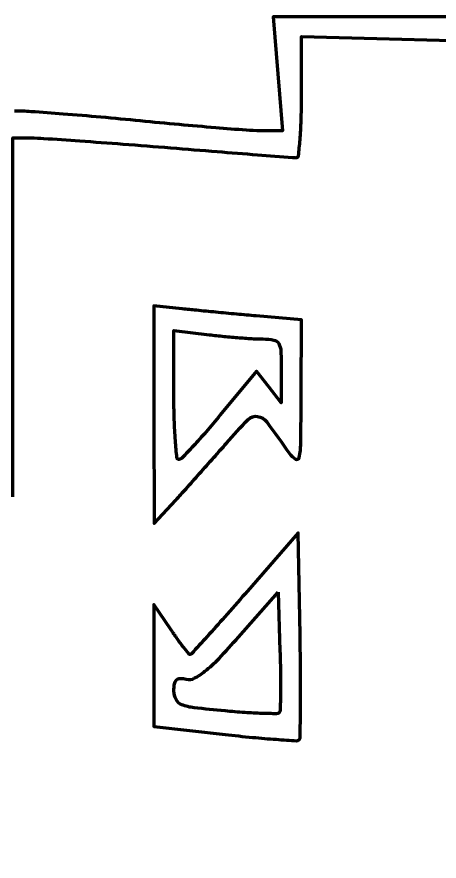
# Model space of a CAD drawing. Extents: x -683.2 to -647, y -482.4 to -428.5.
# Drawn here: x -679.214 to -677.05, y -477.908 to -473.579 of the extents above; entities that cross this region are included whole.
import ezdxf

# ---------------------------------------------------------------- set-up
doc = ezdxf.new("R2010")
doc.units = 0
doc.layers.add('layer0', color=255, linetype='CONTINUOUS', lineweight=100)

msp = doc.modelspace()

# ---------------------------------------------------------------- linework, layer by layer
at = {"layer": 'layer0'}
for p, q in [((-678.0789, -476.76), (-677.8758, -476.5285)), ((-677.8758, -476.5285), (-677.8658, -476.8305))]:
    msp.add_line(p, q, dxfattribs=at)
for points in [[(-676.8759, -473.7255), (-676.8515, -473.5792), (-677.3763, -473.5792), (-677.9012, -473.5792), (-677.8768, -473.8717), (-677.8524, -474.1642), (-677.9673, -474.1632)], [(-677.7554, -473.9911), (-677.7554, -473.6802), (-677.3699, -473.6899), (-676.9844, -473.6996), (-676.9808, -473.8029)], [(-679.2352, -476.0399), (-679.2352, -474.1987), (-679.1406, -474.1996)], [(-678.3662, -475.0762), (-678.5125, -475.0604), (-678.5115, -475.619), (-678.5106, -476.1775), (-678.3997, -476.0567)], [(-677.7571, -475.5178), (-677.7554, -475.1334), (-677.9877, -475.1127)], [(-678.4092, -475.5189), (-678.4092, -475.1871), (-678.2286, -475.2088)], [(-677.8594, -475.3946), (-677.8601, -475.558), (-677.9228, -475.4766), (-677.9854, -475.3951), (-678.1715, -475.6205)], [(-677.7631, -476.748), (-677.7726, -476.2249), (-678.0442, -476.5367)], [(-678.4252, -476.7202), (-678.5125, -476.5917), (-678.5125, -476.9048), (-678.5125, -477.2177), (-678.1473, -477.2589)]]:
    msp.add_lwpolyline(points, dxfattribs=at)
for points, knots in [([(-679.1406, -474.1996), (-679.1194, -474.1999), (-679.0984, -474.2007), (-679.0773, -474.2021), (-679.0773, -474.2021), (-679.0155, -474.2063), (-678.9536, -474.2106), (-678.8917, -474.215), (-678.8917, -474.215), (-678.818, -474.2202), (-678.7443, -474.2257), (-678.6706, -474.2314), (-678.6706, -474.2314), (-678.5892, -474.2376), (-678.5078, -474.244), (-678.4265, -474.2505), (-678.4265, -474.2505), (-678.3467, -474.257), (-678.2669, -474.2633), (-678.1871, -474.2697), (-678.1871, -474.2697), (-678.1185, -474.2752), (-678.0499, -474.2806), (-677.9814, -474.286), (-677.9814, -474.286), (-677.9213, -474.2907), (-677.8613, -474.2954), (-677.8012, -474.3001), (-677.8012, -474.3001), (-677.7946, -474.3006), (-677.7878, -474.301), (-677.7812, -474.3012), (-677.7812, -474.3012), (-677.7759, -474.3013), (-677.7714, -474.2974), (-677.7708, -474.2922), (-677.7708, -474.2922), (-677.7678, -474.265), (-677.7652, -474.2377), (-677.7629, -474.2104), (-677.7629, -474.2104), (-677.7601, -474.177), (-677.7582, -474.1436), (-677.7572, -474.1102), (-677.7572, -474.1102), (-677.756, -474.0705), (-677.7554, -474.0308), (-677.7554, -473.9911)], [0, 0, 0, 0, 0.083333, 0.083333, 0.083333, 0.083333, 0.166667, 0.166667, 0.166667, 0.166667, 0.25, 0.25, 0.25, 0.25, 0.333333, 0.333333, 0.333333, 0.333333, 0.416667, 0.416667, 0.416667, 0.416667, 0.5, 0.5, 0.5, 0.5, 0.583333, 0.583333, 0.583333, 0.583333, 0.666667, 0.666667, 0.666667, 0.666667, 0.75, 0.75, 0.75, 0.75, 0.833333, 0.833333, 0.833333, 0.833333, 0.916667, 0.916667, 0.916667, 0.916667, 1, 1, 1, 1]), ([(-677.9673, -474.1632), (-677.991, -474.163), (-678.0145, -474.162), (-678.038, -474.1603), (-678.038, -474.1603), (-678.0904, -474.1564), (-678.1428, -474.1523), (-678.1951, -474.1479), (-678.1951, -474.1479), (-678.2574, -474.1428), (-678.3196, -474.1374), (-678.3818, -474.1317), (-678.3818, -474.1317), (-678.4484, -474.1256), (-678.5148, -474.1192), (-678.5813, -474.1126), (-678.5813, -474.1126), (-678.6486, -474.106), (-678.7158, -474.0996), (-678.7831, -474.0936), (-678.7831, -474.0936), (-678.8476, -474.0878), (-678.9121, -474.0824), (-678.9767, -474.0773), (-678.9767, -474.0773), (-679.0316, -474.073), (-679.0864, -474.069), (-679.1414, -474.0652), (-679.1414, -474.0652), (-679.1697, -474.0633), (-679.1981, -474.0622), (-679.2266, -474.062)], [0, 0, 0, 0, 0.125, 0.125, 0.125, 0.125, 0.25, 0.25, 0.25, 0.25, 0.375, 0.375, 0.375, 0.375, 0.5, 0.5, 0.5, 0.5, 0.625, 0.625, 0.625, 0.625, 0.75, 0.75, 0.75, 0.75, 0.875, 0.875, 0.875, 0.875, 1, 1, 1, 1]), ([(-677.9877, -475.1127), (-678.0209, -475.1097), (-678.0541, -475.1067), (-678.0873, -475.1036), (-678.0873, -475.1036), (-678.1231, -475.1003), (-678.1589, -475.0969), (-678.1947, -475.0934), (-678.1947, -475.0934), (-678.2278, -475.0902), (-678.2609, -475.087), (-678.2941, -475.0837), (-678.2941, -475.0837), (-678.3181, -475.0813), (-678.3422, -475.0788), (-678.3662, -475.0762)], [0, 0, 0, 0, 0.25, 0.25, 0.25, 0.25, 0.5, 0.5, 0.5, 0.5, 0.75, 0.75, 0.75, 0.75, 1, 1, 1, 1]), ([(-678.2286, -475.2088), (-678.2032, -475.2119), (-678.1779, -475.2146), (-678.1525, -475.2172), (-678.1525, -475.2172), (-678.126, -475.2198), (-678.0996, -475.2221), (-678.0732, -475.2242), (-678.0732, -475.2242), (-678.0494, -475.2261), (-678.0256, -475.2278), (-678.0017, -475.2293), (-678.0017, -475.2293), (-677.9856, -475.2303), (-677.9694, -475.2308), (-677.9532, -475.2308), (-677.9532, -475.2308), (-677.9346, -475.2309), (-677.9161, -475.2327), (-677.8978, -475.2362), (-677.8978, -475.2362), (-677.8978, -475.2362), (-677.8978, -475.2362), (-677.8978, -475.2362)], [0, 0, 0, 0, 0.166667, 0.166667, 0.166667, 0.166667, 0.333333, 0.333333, 0.333333, 0.333333, 0.5, 0.5, 0.5, 0.5, 0.666667, 0.666667, 0.666667, 0.666667, 0.833333, 0.833333, 0.833333, 0.833333, 1, 1, 1, 1]), ([(-677.8978, -475.2362), (-677.887, -475.2383), (-677.8777, -475.245), (-677.8723, -475.2545), (-677.8723, -475.2545), (-677.8655, -475.2663), (-677.8616, -475.2796), (-677.8611, -475.2933), (-677.8611, -475.2933), (-677.8598, -475.327), (-677.8592, -475.3608), (-677.8594, -475.3946)], [0, 0, 0, 0, 0.333333, 0.333333, 0.333333, 0.333333, 0.666667, 0.666667, 0.666667, 0.666667, 1, 1, 1, 1]), ([(-680.686, -475.4601), (-680.6835, -475.7529), (-680.6816, -476.0457), (-680.6802, -476.3386), (-680.6802, -476.3386), (-680.6795, -476.4808), (-680.6807, -476.623), (-680.6837, -476.7653), (-680.6837, -476.7653), (-680.6855, -476.8536), (-680.6884, -476.942), (-680.6921, -477.0303), (-680.6921, -477.0303), (-680.6922, -477.0324), (-680.6926, -477.0344), (-680.6933, -477.0363), (-680.6933, -477.0363), (-680.6971, -477.047), (-680.7089, -477.0526), (-680.7195, -477.0488), (-680.7195, -477.0488), (-680.7995, -477.0202), (-680.8796, -476.9921), (-680.9598, -476.9646), (-680.9598, -476.9646), (-681.0114, -476.9468), (-681.0634, -476.9303), (-681.1157, -476.9149), (-681.1157, -476.9149), (-681.152, -476.9043), (-681.1885, -476.8943), (-681.2251, -476.885), (-681.2251, -476.885), (-681.2348, -476.8825), (-681.2451, -476.8854), (-681.2521, -476.8924), (-681.2521, -476.8924), (-681.2573, -476.8976), (-681.261, -476.9039), (-681.2629, -476.9109), (-681.2629, -476.9109), (-681.2711, -476.9411), (-681.2791, -476.9714), (-681.2868, -477.0017), (-681.2868, -477.0017), (-681.296, -477.0376), (-681.3046, -477.0736), (-681.3128, -477.1098), (-681.3128, -477.1098), (-681.3221, -477.1511), (-681.331, -477.1924), (-681.3395, -477.2339), (-681.3395, -477.2339), (-681.3488, -477.2791), (-681.3585, -477.3244), (-681.3688, -477.3695), (-681.3688, -477.3695), (-681.3796, -477.4173), (-681.3909, -477.465), (-681.4025, -477.5126), (-681.4025, -477.5126), (-681.4131, -477.5562), (-681.4242, -477.5996), (-681.4356, -477.6429), (-681.4356, -477.6429), (-681.4437, -477.6735), (-681.4525, -477.7039), (-681.462, -477.7341), (-681.462, -477.7341), (-681.4693, -477.7573), (-681.4762, -477.7807), (-681.4827, -477.8042), (-681.4827, -477.8042), (-681.4883, -477.8243), (-681.4933, -477.8447), (-681.4979, -477.8651), (-681.4979, -477.8651), (-681.5015, -477.882), (-681.5049, -477.8989), (-681.5081, -477.9159), (-681.5081, -477.9159), (-681.5089, -477.92), (-681.5073, -477.9241), (-681.5042, -477.9268), (-681.5042, -477.9268), (-681.5004, -477.9298), (-681.496, -477.9323), (-681.4915, -477.9339), (-681.4915, -477.9339), (-681.4509, -477.9485), (-681.4102, -477.963), (-681.3696, -477.9774), (-681.3696, -477.9774), (-681.3231, -477.994), (-681.2765, -478.0103), (-681.2298, -478.0264), (-681.2298, -478.0264), (-681.1755, -478.0452), (-681.1212, -478.0638), (-681.0668, -478.0822), (-681.0668, -478.0822), (-680.8898, -478.1423), (-680.715, -478.2085), (-680.5427, -478.2807), (-680.5427, -478.2807), (-680.3868, -478.346), (-680.2342, -478.4187), (-680.0851, -478.4984), (-680.0851, -478.4984), (-679.9424, -478.5747), (-679.8036, -478.6581), (-679.6691, -478.7481), (-679.6691, -478.7481), (-679.5317, -478.8402), (-679.3987, -478.9386), (-679.2704, -479.0429), (-679.2704, -479.0429), (-679.2316, -479.0746), (-679.1923, -479.1058), (-679.1526, -479.1366), (-679.1526, -479.1366), (-679.1376, -479.1483), (-679.1208, -479.1577), (-679.103, -479.1645), (-679.103, -479.1645), (-679.092, -479.1687), (-679.0797, -479.1678), (-679.0695, -479.1619), (-679.0695, -479.1619), (-679.0566, -479.1545), (-679.0455, -479.1445), (-679.0369, -479.1324), (-679.0369, -479.1324), (-679.0092, -479.0929), (-678.9828, -479.0525), (-678.958, -479.0112), (-678.958, -479.0112), (-678.8934, -478.9037), (-678.8292, -478.796), (-678.7653, -478.6881), (-678.7653, -478.6881), (-678.6948, -478.5691), (-678.6243, -478.45), (-678.554, -478.3308), (-678.554, -478.3308), (-678.5493, -478.323), (-678.5469, -478.3141), (-678.5469, -478.3051), (-678.5469, -478.3051), (-678.5469, -478.3015), (-678.5482, -478.298), (-678.5505, -478.2953), (-678.5505, -478.2953), (-678.5567, -478.288), (-678.563, -478.2809), (-678.5696, -478.2739), (-678.5696, -478.2739), (-678.5777, -478.2654), (-678.5861, -478.2572), (-678.5947, -478.2493), (-678.5947, -478.2493), (-678.6044, -478.2404), (-678.6143, -478.2317), (-678.6243, -478.2233)], [0, 0, 0, 0, 0.02439, 0.02439, 0.02439, 0.02439, 0.04878, 0.04878, 0.04878, 0.04878, 0.073171, 0.073171, 0.073171, 0.073171, 0.097561, 0.097561, 0.097561, 0.097561, 0.121951, 0.121951, 0.121951, 0.121951, 0.146341, 0.146341, 0.146341, 0.146341, 0.170732, 0.170732, 0.170732, 0.170732, 0.195122, 0.195122, 0.195122, 0.195122, 0.219512, 0.219512, 0.219512, 0.219512, 0.243902, 0.243902, 0.243902, 0.243902, 0.268293, 0.268293, 0.268293, 0.268293, 0.292683, 0.292683, 0.292683, 0.292683, 0.317073, 0.317073, 0.317073, 0.317073, 0.341463, 0.341463, 0.341463, 0.341463, 0.365854, 0.365854, 0.365854, 0.365854, 0.390244, 0.390244, 0.390244, 0.390244, 0.414634, 0.414634, 0.414634, 0.414634, 0.439024, 0.439024, 0.439024, 0.439024, 0.463415, 0.463415, 0.463415, 0.463415, 0.487805, 0.487805, 0.487805, 0.487805, 0.512195, 0.512195, 0.512195, 0.512195, 0.536585, 0.536585, 0.536585, 0.536585, 0.560976, 0.560976, 0.560976, 0.560976, 0.585366, 0.585366, 0.585366, 0.585366, 0.609756, 0.609756, 0.609756, 0.609756, 0.634146, 0.634146, 0.634146, 0.634146, 0.658537, 0.658537, 0.658537, 0.658537, 0.682927, 0.682927, 0.682927, 0.682927, 0.707317, 0.707317, 0.707317, 0.707317, 0.731707, 0.731707, 0.731707, 0.731707, 0.756098, 0.756098, 0.756098, 0.756098, 0.780488, 0.780488, 0.780488, 0.780488, 0.804878, 0.804878, 0.804878, 0.804878, 0.829268, 0.829268, 0.829268, 0.829268, 0.853659, 0.853659, 0.853659, 0.853659, 0.878049, 0.878049, 0.878049, 0.878049, 0.902439, 0.902439, 0.902439, 0.902439, 0.926829, 0.926829, 0.926829, 0.926829, 0.951219, 0.951219, 0.951219, 0.951219, 0.97561, 0.97561, 0.97561, 0.97561, 1, 1, 1, 1]), ([(-678.1715, -475.6205), (-678.1956, -475.6497), (-678.22, -475.6785), (-678.2447, -475.7071), (-678.2447, -475.7071), (-678.2662, -475.7319), (-678.2881, -475.7564), (-678.3105, -475.7804), (-678.3105, -475.7804), (-678.3294, -475.8007), (-678.3484, -475.8208), (-678.3676, -475.8407), (-678.3676, -475.8407), (-678.3718, -475.845), (-678.3774, -475.8477), (-678.3834, -475.8483), (-678.3834, -475.8483), (-678.3886, -475.8487), (-678.3932, -475.8449), (-678.3938, -475.8397), (-678.3938, -475.8397), (-678.3967, -475.8107), (-678.3994, -475.7816), (-678.4017, -475.7525), (-678.4017, -475.7525), (-678.4044, -475.717), (-678.4064, -475.6815), (-678.4074, -475.6459), (-678.4074, -475.6459), (-678.4086, -475.6035), (-678.4092, -475.5612), (-678.4092, -475.5189)], [0, 0, 0, 0, 0.125, 0.125, 0.125, 0.125, 0.25, 0.25, 0.25, 0.25, 0.375, 0.375, 0.375, 0.375, 0.5, 0.5, 0.5, 0.5, 0.625, 0.625, 0.625, 0.625, 0.75, 0.75, 0.75, 0.75, 0.875, 0.875, 0.875, 0.875, 1, 1, 1, 1]), ([(-678.3997, -476.0567), (-678.3819, -476.0373), (-678.3643, -476.0179), (-678.3467, -475.9983), (-678.3467, -475.9983), (-678.3235, -475.9726), (-678.3005, -475.9468), (-678.2775, -475.921), (-678.2775, -475.921), (-678.2532, -475.8936), (-678.2289, -475.8663), (-678.2047, -475.8388), (-678.2047, -475.8388), (-678.1828, -475.8141), (-678.1611, -475.7892), (-678.1393, -475.7643), (-678.1393, -475.7643), (-678.1034, -475.723), (-678.0663, -475.6827), (-678.0282, -475.6433), (-678.0282, -475.6433), (-678.0158, -475.6306), (-677.9979, -475.6247), (-677.9803, -475.6276), (-677.9803, -475.6276), (-677.9617, -475.6307), (-677.9449, -475.641), (-677.9337, -475.6562), (-677.9337, -475.6562), (-677.894, -475.7095), (-677.8553, -475.7635), (-677.8174, -475.8181), (-677.8174, -475.8181), (-677.8091, -475.8299), (-677.7984, -475.8397), (-677.7858, -475.8467), (-677.7858, -475.8467), (-677.7795, -475.8502), (-677.7716, -475.848), (-677.7681, -475.8417), (-677.7681, -475.8417), (-677.7675, -475.8405), (-677.767, -475.8393), (-677.7667, -475.8379), (-677.7667, -475.8379), (-677.7621, -475.8148), (-677.7596, -475.7913), (-677.7593, -475.7678), (-677.7593, -475.7678), (-677.7582, -475.6844), (-677.7576, -475.6011), (-677.7571, -475.5178)], [0, 0, 0, 0, 0.076923, 0.076923, 0.076923, 0.076923, 0.153846, 0.153846, 0.153846, 0.153846, 0.230769, 0.230769, 0.230769, 0.230769, 0.307692, 0.307692, 0.307692, 0.307692, 0.384615, 0.384615, 0.384615, 0.384615, 0.461538, 0.461538, 0.461538, 0.461538, 0.538462, 0.538462, 0.538462, 0.538462, 0.615385, 0.615385, 0.615385, 0.615385, 0.692308, 0.692308, 0.692308, 0.692308, 0.769231, 0.769231, 0.769231, 0.769231, 0.846154, 0.846154, 0.846154, 0.846154, 0.923077, 0.923077, 0.923077, 0.923077, 1, 1, 1, 1]), ([(-678.8708, -478.624), (-678.8957, -478.6642), (-678.9207, -478.7043), (-678.9457, -478.7444), (-678.9457, -478.7444), (-678.9681, -478.7805), (-678.9907, -478.8165), (-679.0132, -478.8525), (-679.0132, -478.8525), (-679.0321, -478.8828), (-679.0511, -478.913), (-679.0701, -478.9433), (-679.0701, -478.9433), (-679.0759, -478.9526), (-679.0819, -478.9619), (-679.088, -478.9711), (-679.088, -478.9711), (-679.0939, -478.9799), (-679.1052, -478.9834), (-679.1149, -478.9792), (-679.1149, -478.9792), (-679.1398, -478.9687), (-679.1641, -478.9567), (-679.1876, -478.9434), (-679.1876, -478.9434), (-679.2233, -478.9232), (-679.2582, -478.9015), (-679.2919, -478.8781), (-679.2919, -478.8781), (-679.3423, -478.8433), (-679.3923, -478.8077), (-679.4417, -478.7715), (-679.4417, -478.7715), (-679.548, -478.6934), (-679.6583, -478.6209), (-679.7721, -478.5544), (-679.7721, -478.5544), (-679.9085, -478.4746), (-680.0474, -478.399), (-680.1884, -478.3276), (-680.1884, -478.3276), (-680.3309, -478.2555), (-680.4755, -478.1877), (-680.6221, -478.1244), (-680.6221, -478.1244), (-680.7482, -478.0699), (-680.8769, -478.0214), (-681.0076, -477.9791), (-681.0076, -477.9791), (-681.0518, -477.9648), (-681.0961, -477.9504), (-681.1403, -477.9359), (-681.1403, -477.9359), (-681.1782, -477.9235), (-681.2161, -477.911), (-681.2538, -477.8983), (-681.2538, -477.8983), (-681.2871, -477.8872), (-681.3203, -477.8761), (-681.3535, -477.865), (-681.3535, -477.865), (-681.3568, -477.8639), (-681.3599, -477.8624), (-681.3627, -477.8605), (-681.3627, -477.8605), (-681.3653, -477.8589), (-681.3665, -477.8558), (-681.3658, -477.8528), (-681.3658, -477.8528), (-681.3608, -477.8306), (-681.3557, -477.8084), (-681.3505, -477.7862), (-681.3505, -477.7862), (-681.3443, -477.7602), (-681.3378, -477.7343), (-681.3308, -477.7085), (-681.3308, -477.7085), (-681.3226, -477.6781), (-681.3141, -477.6479), (-681.3054, -477.6176), (-681.3054, -477.6176), (-681.2956, -477.5839), (-681.2863, -477.5501), (-681.2774, -477.5161), (-681.2774, -477.5161), (-681.2679, -477.4794), (-681.2587, -477.4427), (-681.25, -477.4058), (-681.25, -477.4058), (-681.2419, -477.3716), (-681.2342, -477.3373), (-681.2269, -477.3029), (-681.2269, -477.3029), (-681.2215, -477.2778), (-681.2169, -477.2526), (-681.213, -477.2272), (-681.213, -477.2272), (-681.2098, -477.2068), (-681.2064, -477.1864), (-681.2027, -477.1661), (-681.2027, -477.1661), (-681.1993, -477.1476), (-681.1957, -477.1292), (-681.1918, -477.1108), (-681.1918, -477.1108), (-681.1885, -477.0954), (-681.1851, -477.0801), (-681.1815, -477.0649), (-681.1815, -477.0649), (-681.1801, -477.0591), (-681.1778, -477.0535), (-681.1748, -477.0484), (-681.1748, -477.0484), (-681.1719, -477.0435), (-681.1661, -477.041), (-681.1606, -477.0421), (-681.1606, -477.0421), (-681.1392, -477.0468), (-681.118, -477.0519), (-681.0969, -477.0574), (-681.0969, -477.0574), (-681.0706, -477.0643), (-681.0447, -477.0721), (-681.019, -477.0807), (-681.019, -477.0807), (-680.9889, -477.0908), (-680.9589, -477.1015), (-680.9293, -477.1129), (-680.9293, -477.1129), (-680.8983, -477.1247), (-680.8673, -477.1364), (-680.8362, -477.1479), (-680.8362, -477.1479), (-680.8069, -477.1589), (-680.7775, -477.1696), (-680.7481, -477.1803), (-680.7481, -477.1803), (-680.7233, -477.1892), (-680.6984, -477.1981), (-680.6735, -477.2069), (-680.6735, -477.2069), (-680.6617, -477.211), (-680.6497, -477.2148), (-680.6376, -477.2182), (-680.6376, -477.2182), (-680.6219, -477.2227), (-680.6055, -477.2135), (-680.6011, -477.1978), (-680.6011, -477.1978), (-680.6006, -477.1961), (-680.6003, -477.1944), (-680.6001, -477.1927), (-680.6001, -477.1927), (-680.5933, -477.1261), (-680.5887, -477.0593), (-680.5862, -476.9924), (-680.5862, -476.9924), (-680.5815, -476.8668), (-680.579, -476.7411), (-680.5787, -476.6154), (-680.5787, -476.6154), (-680.5778, -476.2757), (-680.5774, -475.9361), (-680.5774, -475.5965)], [0, 0, 0, 0, 0.02439, 0.02439, 0.02439, 0.02439, 0.04878, 0.04878, 0.04878, 0.04878, 0.073171, 0.073171, 0.073171, 0.073171, 0.097561, 0.097561, 0.097561, 0.097561, 0.121951, 0.121951, 0.121951, 0.121951, 0.146341, 0.146341, 0.146341, 0.146341, 0.170732, 0.170732, 0.170732, 0.170732, 0.195122, 0.195122, 0.195122, 0.195122, 0.219512, 0.219512, 0.219512, 0.219512, 0.243902, 0.243902, 0.243902, 0.243902, 0.268293, 0.268293, 0.268293, 0.268293, 0.292683, 0.292683, 0.292683, 0.292683, 0.317073, 0.317073, 0.317073, 0.317073, 0.341463, 0.341463, 0.341463, 0.341463, 0.365854, 0.365854, 0.365854, 0.365854, 0.390244, 0.390244, 0.390244, 0.390244, 0.414634, 0.414634, 0.414634, 0.414634, 0.439024, 0.439024, 0.439024, 0.439024, 0.463415, 0.463415, 0.463415, 0.463415, 0.487805, 0.487805, 0.487805, 0.487805, 0.512195, 0.512195, 0.512195, 0.512195, 0.536585, 0.536585, 0.536585, 0.536585, 0.560976, 0.560976, 0.560976, 0.560976, 0.585366, 0.585366, 0.585366, 0.585366, 0.609756, 0.609756, 0.609756, 0.609756, 0.634146, 0.634146, 0.634146, 0.634146, 0.658537, 0.658537, 0.658537, 0.658537, 0.682927, 0.682927, 0.682927, 0.682927, 0.707317, 0.707317, 0.707317, 0.707317, 0.731707, 0.731707, 0.731707, 0.731707, 0.756098, 0.756098, 0.756098, 0.756098, 0.780488, 0.780488, 0.780488, 0.780488, 0.804878, 0.804878, 0.804878, 0.804878, 0.829268, 0.829268, 0.829268, 0.829268, 0.853659, 0.853659, 0.853659, 0.853659, 0.878049, 0.878049, 0.878049, 0.878049, 0.902439, 0.902439, 0.902439, 0.902439, 0.926829, 0.926829, 0.926829, 0.926829, 0.951219, 0.951219, 0.951219, 0.951219, 0.97561, 0.97561, 0.97561, 0.97561, 1, 1, 1, 1]), ([(-678.0442, -476.5367), (-678.079, -476.5767), (-678.114, -476.6166), (-678.1491, -476.6563), (-678.1491, -476.6563), (-678.179, -476.6901), (-678.209, -476.7236), (-678.2393, -476.757), (-678.2393, -476.757), (-678.266, -476.7865), (-678.2928, -476.8159), (-678.3195, -476.8454), (-678.3195, -476.8454), (-678.3214, -476.8474), (-678.3241, -476.8486), (-678.3269, -476.8486), (-678.3269, -476.8486), (-678.3295, -476.8486), (-678.3319, -476.8474), (-678.3335, -476.8454), (-678.3335, -476.8454), (-678.3425, -476.834), (-678.3514, -476.8224), (-678.3603, -476.8109), (-678.3603, -476.8109), (-678.3708, -476.7972), (-678.381, -476.7834), (-678.3909, -476.7694), (-678.3909, -476.7694), (-678.4025, -476.7531), (-678.4139, -476.7367), (-678.4252, -476.7202)], [0, 0, 0, 0, 0.125, 0.125, 0.125, 0.125, 0.25, 0.25, 0.25, 0.25, 0.375, 0.375, 0.375, 0.375, 0.5, 0.5, 0.5, 0.5, 0.625, 0.625, 0.625, 0.625, 0.75, 0.75, 0.75, 0.75, 0.875, 0.875, 0.875, 0.875, 1, 1, 1, 1]), ([(-677.8658, -476.8305), (-677.8645, -476.8695), (-677.8636, -476.9084), (-677.863, -476.9474), (-677.863, -476.9474), (-677.8625, -476.981), (-677.8625, -477.0146), (-677.863, -477.0482), (-677.863, -477.0482), (-677.8635, -477.0768), (-677.8641, -477.1055), (-677.8648, -477.1341), (-677.8648, -477.1341), (-677.8649, -477.139), (-677.8669, -477.1438), (-677.8705, -477.1473), (-677.8705, -477.1473), (-677.8739, -477.1507), (-677.8786, -477.1526), (-677.8834, -477.1525), (-677.8834, -477.1525), (-677.9082, -477.1521), (-677.933, -477.1515), (-677.9578, -477.1507), (-677.9578, -477.1507), (-677.9871, -477.1497), (-678.0164, -477.1482), (-678.0457, -477.1462), (-678.0457, -477.1462), (-678.0795, -477.144), (-678.1134, -477.1413), (-678.1472, -477.1382), (-678.1472, -477.1382), (-678.2001, -477.1334), (-678.2529, -477.128), (-678.3057, -477.1219), (-678.3057, -477.1219), (-678.3274, -477.1194), (-678.3488, -477.1141), (-678.3691, -477.1061), (-678.3691, -477.1061), (-678.3817, -477.1013), (-678.3921, -477.092), (-678.3984, -477.0801), (-678.3984, -477.0801), (-678.4055, -477.0666), (-678.4092, -477.0516), (-678.4092, -477.0364), (-678.4092, -477.0364), (-678.4092, -477.0239), (-678.4082, -477.0114), (-678.4061, -476.9991), (-678.4061, -476.9991), (-678.4048, -476.9914), (-678.4011, -476.9843), (-678.3954, -476.9788), (-678.3954, -476.9788), (-678.3903, -476.9738), (-678.3834, -476.9711), (-678.3763, -476.971), (-678.3763, -476.971), (-678.366, -476.971), (-678.3557, -476.9723), (-678.3456, -476.9749), (-678.3456, -476.9749), (-678.332, -476.9785), (-678.3175, -476.9769), (-678.305, -476.9705), (-678.305, -476.9705), (-678.2855, -476.9604), (-678.2672, -476.9485), (-678.2501, -476.9348), (-678.2501, -476.9348), (-678.2247, -476.9143), (-678.2006, -476.8921), (-678.178, -476.8684), (-678.178, -476.8684), (-678.1443, -476.833), (-678.1112, -476.7968), (-678.0789, -476.76)], [0, 0, 0, 0, 0.05, 0.05, 0.05, 0.05, 0.1, 0.1, 0.1, 0.1, 0.15, 0.15, 0.15, 0.15, 0.2, 0.2, 0.2, 0.2, 0.25, 0.25, 0.25, 0.25, 0.3, 0.3, 0.3, 0.3, 0.35, 0.35, 0.35, 0.35, 0.4, 0.4, 0.4, 0.4, 0.45, 0.45, 0.45, 0.45, 0.5, 0.5, 0.5, 0.5, 0.55, 0.55, 0.55, 0.55, 0.6, 0.6, 0.6, 0.6, 0.65, 0.65, 0.65, 0.65, 0.7, 0.7, 0.7, 0.7, 0.75, 0.75, 0.75, 0.75, 0.8, 0.8, 0.8, 0.8, 0.85, 0.85, 0.85, 0.85, 0.9, 0.9, 0.9, 0.9, 0.95, 0.95, 0.95, 0.95, 1, 1, 1, 1]), ([(-678.1473, -477.2589), (-678.1004, -477.2641), (-678.0534, -477.269), (-678.0063, -477.2736), (-678.0063, -477.2736), (-677.966, -477.2774), (-677.9257, -477.2808), (-677.8853, -477.2836), (-677.8853, -477.2836), (-677.8505, -477.2861), (-677.8158, -477.2884), (-677.781, -477.2906), (-677.781, -477.2906), (-677.7761, -477.2909), (-677.7713, -477.289), (-677.7679, -477.2856), (-677.7679, -477.2856), (-677.7643, -477.282), (-677.7622, -477.2771), (-677.7621, -477.2721), (-677.7621, -477.2721), (-677.7615, -477.222), (-677.761, -477.1719), (-677.7605, -477.1218), (-677.7605, -477.1218), (-677.76, -477.0644), (-677.7599, -477.007), (-677.7604, -476.9496), (-677.7604, -476.9496), (-677.7609, -476.8824), (-677.7618, -476.8152), (-677.7631, -476.748)], [0, 0, 0, 0, 0.125, 0.125, 0.125, 0.125, 0.25, 0.25, 0.25, 0.25, 0.375, 0.375, 0.375, 0.375, 0.5, 0.5, 0.5, 0.5, 0.625, 0.625, 0.625, 0.625, 0.75, 0.75, 0.75, 0.75, 0.875, 0.875, 0.875, 0.875, 1, 1, 1, 1])]:
    msp.add_open_spline(points, degree=3, knots=knots, dxfattribs=at)
msp.add_open_spline([(-677.9877, -475.1127), (-677.9877, -475.1127), (-677.9877, -475.1127), (-677.9877, -475.1127)], degree=3, dxfattribs=at)

doc.saveas('drawing.dxf')
